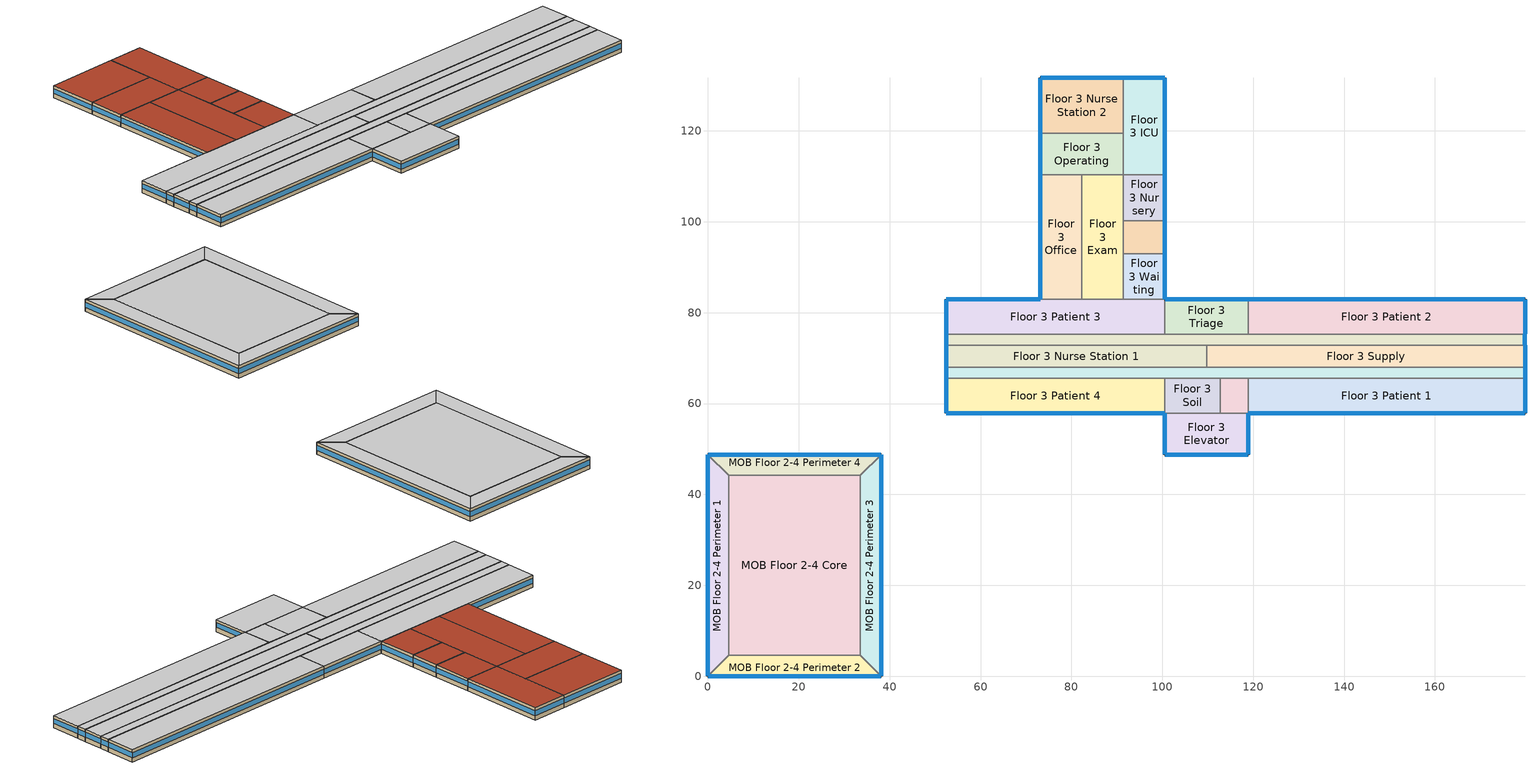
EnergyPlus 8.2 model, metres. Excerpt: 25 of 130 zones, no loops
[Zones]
Floor 3 Clean
 floor adiabatic (INT-FLOOR-TOPSIDE): 118.87,65.53 118.87,57.91 112.78,57.91 112.78,65.53 z6.1
 wall adiabatic (Standard_Int-Wall): 118.87,57.91 118.87,65.53 112.78,65.53 112.78,57.91 118.87,57.91 z6.1:9.14
 ceiling adiabatic (INT-FLOOR-UNDERSIDE): 112.78,65.53 112.78,57.91 118.87,57.91 118.87,65.53 z9.14
Floor 3 Elevator
 floor adiabatic (INT-FLOOR-TOPSIDE): 118.87,57.91 118.87,48.77 100.58,48.77 100.58,57.91 z6.1
 wall outside (Steel-Framed_R-13 + R-3.8 ci_Ext-wall): 100.58,57.91 100.58,48.77 118.87,48.77 118.87,57.91 z6.1:9.14
 wall adiabatic (Standard_Int-Wall): 118.87,57.91 100.58,57.91 z6.1:9.14
 window (std_window_UValue_3.237_SHGC_0.39_VT_0.495_east): 118.87,48.82 118.87,57.86 z7.2:8.43
 window (std_window_UValue_3.237_SHGC_0.39_VT_0.495): 100.63,48.77 118.82,48.77 z7.2:8.42
 window (std_window_UValue_3.237_SHGC_0.39_VT_0.495_west): 100.58,57.86 100.58,48.82 z7.2:8.43
 ceiling adiabatic (INT-FLOOR-UNDERSIDE): 100.58,57.91 100.58,48.77 118.87,48.77 118.87,57.91 z9.14
Floor 3 Exam
 floor adiabatic (INT-FLOOR-TOPSIDE): 91.44,110.34 91.44,82.91 82.3,82.91 82.3,110.34 z6.1
 wall adiabatic (Standard_Int-Wall): 82.3,82.91 91.44,82.91 91.44,110.34 82.3,110.34 82.3,82.91 z6.1:9.14
 roof outside (IEAD_R-15 ci_Roof): 82.3,110.34 82.3,82.91 91.44,82.91 91.44,110.34 z9.14
Floor 3 ICU
 floor adiabatic (INT-FLOOR-TOPSIDE): 100.58,131.67 100.58,110.34 91.44,110.34 91.44,131.67 z6.1
 wall outside (Steel-Framed_R-13 + R-3.8 ci_Ext-wall): 100.58,110.34 100.58,131.67 91.44,131.67 z6.1:9.14
 wall adiabatic (Standard_Int-Wall): 91.44,131.67 91.44,110.34 100.58,110.34 z6.1:9.14
 window (std_window_UValue_3.237_SHGC_0.49_VT_0.622): 100.53,131.67 91.49,131.67 z7.2:8.43
 window (std_window_UValue_3.237_SHGC_0.39_VT_0.495_east): 100.58,110.39 100.58,131.62 z7.2:8.42
 roof outside (IEAD_R-15 ci_Roof): 91.44,131.67 91.44,110.34 100.58,110.34 100.58,131.67 z9.14
Floor 3 Nurse Station 1
 floor adiabatic (INT-FLOOR-TOPSIDE): 109.73,72.85 109.73,67.97 52.43,67.97 52.43,72.85 z6.1
 wall outside (Steel-Framed_R-13 + R-3.8 ci_Ext-wall): 52.43,72.85 52.43,67.97 z6.1:9.14
 wall adiabatic (Standard_Int-Wall): 52.43,67.97 109.73,67.97 109.73,72.85 52.43,72.85 z6.1:9.14
 window (std_window_UValue_3.237_SHGC_0.39_VT_0.495_west): 52.43,72.8 52.43,68.02 z7.2:8.44
 ceiling adiabatic (INT-FLOOR-UNDERSIDE): 52.43,72.85 52.43,67.97 109.73,67.97 109.73,72.85 z9.14
Floor 3 Nurse Station 2
 floor adiabatic (INT-FLOOR-TOPSIDE): 91.44,131.67 91.44,119.48 73.15,119.48 73.15,131.67 z6.1
 wall outside (Steel-Framed_R-13 + R-3.8 ci_Ext-wall): 91.44,131.67 73.15,131.67 73.15,119.48 z6.1:9.14
 wall adiabatic (Standard_Int-Wall): 73.15,119.48 91.44,119.48 91.44,131.67 z6.1:9.14
 window (std_window_UValue_3.237_SHGC_0.39_VT_0.495_west): 73.15,131.62 73.15,119.53 z7.2:8.43
 window (std_window_UValue_3.237_SHGC_0.49_VT_0.622): 91.39,131.67 73.2,131.67 z7.2:8.42
 roof outside (IEAD_R-15 ci_Roof): 73.15,131.67 73.15,119.48 91.44,119.48 91.44,131.67 z9.14
Floor 3 Nursery
 floor adiabatic (INT-FLOOR-TOPSIDE): 100.58,110.34 100.58,100.28 91.44,100.28 91.44,110.34 z6.1
 wall outside (Steel-Framed_R-13 + R-3.8 ci_Ext-wall): 100.58,100.28 100.58,110.34 z6.1:9.14
 wall adiabatic (Standard_Int-Wall): 100.58,110.34 91.44,110.34 91.44,100.28 100.58,100.28 z6.1:9.14
 window (std_window_UValue_3.237_SHGC_0.39_VT_0.495_east): 100.58,100.33 100.58,110.29 z7.2:8.43
 roof outside (IEAD_R-15 ci_Roof): 91.44,110.34 91.44,100.28 100.58,100.28 100.58,110.34 z9.14
Floor 3 Office
 floor adiabatic (INT-FLOOR-TOPSIDE): 82.3,110.34 82.3,82.91 73.15,82.91 73.15,110.34 z6.1
 wall outside (Steel-Framed_R-13 + R-3.8 ci_Ext-wall): 73.15,110.34 73.15,82.91 z6.1:9.14
 wall adiabatic (Standard_Int-Wall): 73.15,82.91 82.3,82.91 82.3,110.34 73.15,110.34 z6.1:9.14
 window (std_window_UValue_3.237_SHGC_0.39_VT_0.495_west): 73.15,110.29 73.15,82.96 z7.2:8.42
 roof outside (IEAD_R-15 ci_Roof): 73.15,110.34 73.15,82.91 82.3,82.91 82.3,110.34 z9.14
Floor 3 Operating
 floor adiabatic (INT-FLOOR-TOPSIDE): 91.44,119.48 91.44,110.34 73.15,110.34 73.15,119.48 z6.1
 wall outside (Steel-Framed_R-13 + R-3.8 ci_Ext-wall): 73.15,119.48 73.15,110.34 z6.1:9.14
 wall adiabatic (Standard_Int-Wall): 73.15,110.34 91.44,110.34 91.44,119.48 73.15,119.48 z6.1:9.14
 window (std_window_UValue_3.237_SHGC_0.39_VT_0.495_west): 73.15,119.43 73.15,110.39 z7.2:8.43
 roof outside (IEAD_R-15 ci_Roof): 73.15,119.48 73.15,110.34 91.44,110.34 91.44,119.48 z9.14
Floor 3 Patient 1
 floor adiabatic (INT-FLOOR-TOPSIDE): 179.83,65.53 179.83,57.91 118.87,57.91 118.87,65.53 z6.1
 wall outside (Steel-Framed_R-13 + R-3.8 ci_Ext-wall): 118.87,57.91 179.83,57.91 179.83,65.53 z6.1:9.14
 wall adiabatic (Standard_Int-Wall): 179.83,65.53 118.87,65.53 118.87,57.91 z6.1:9.14
 window (std_window_UValue_3.237_SHGC_0.39_VT_0.495): 118.92,57.91 179.78,57.91 z7.2:8.42
 window (std_window_UValue_3.237_SHGC_0.39_VT_0.495_east): 179.83,57.96 179.83,65.48 z7.2:8.43
 ceiling adiabatic (INT-FLOOR-UNDERSIDE): 118.87,65.53 118.87,57.91 179.83,57.91 179.83,65.53 z9.14
Floor 3 Patient 2
 floor adiabatic (INT-FLOOR-TOPSIDE): 179.83,82.91 179.83,75.29 118.87,75.29 118.87,82.91 z6.1
 wall outside (Steel-Framed_R-13 + R-3.8 ci_Ext-wall): 179.83,75.29 179.83,82.91 118.87,82.91 z6.1:9.14
 wall adiabatic (Standard_Int-Wall): 118.87,82.91 118.87,75.29 179.83,75.29 z6.1:9.14
 window (std_window_UValue_3.237_SHGC_0.49_VT_0.622): 179.78,82.91 118.92,82.91 z7.2:8.42
 window (std_window_UValue_3.237_SHGC_0.39_VT_0.495_east): 179.83,75.34 179.83,82.86 z7.2:8.43
 ceiling adiabatic (INT-FLOOR-UNDERSIDE): 118.87,82.91 118.87,75.29 179.83,75.29 179.83,82.91 z9.14
Floor 3 Patient 3
 floor adiabatic (INT-FLOOR-TOPSIDE): 100.58,82.91 100.58,75.29 52.43,75.29 52.43,82.91 z6.1
 wall outside (Steel-Framed_R-13 + R-3.8 ci_Ext-wall): 73.15,82.91 52.43,82.91 52.43,75.29 z6.1:9.14
 wall adiabatic (Standard_Int-Wall): 52.43,75.29 100.58,75.29 100.58,82.91 73.15,82.91 z6.1:9.14
 window (std_window_UValue_3.237_SHGC_0.39_VT_0.495_west): 52.43,82.86 52.43,75.34 z7.2:8.43
 window (std_window_UValue_3.237_SHGC_0.49_VT_0.622): 73.1,82.91 52.48,82.91 z7.2:8.42
 ceiling adiabatic (INT-FLOOR-UNDERSIDE): 52.43,82.91 52.43,75.29 100.58,75.29 100.58,82.91 z9.14
Floor 3 Patient 4
 floor adiabatic (INT-FLOOR-TOPSIDE): 100.58,65.53 100.58,57.91 52.43,57.91 52.43,65.53 z6.1
 wall outside (Steel-Framed_R-13 + R-3.8 ci_Ext-wall): 52.43,65.53 52.43,57.91 100.58,57.91 z6.1:9.14
 wall adiabatic (Standard_Int-Wall): 100.58,57.91 100.58,65.53 52.43,65.53 z6.1:9.14
 window (std_window_UValue_3.237_SHGC_0.39_VT_0.495_west): 52.43,65.48 52.43,57.96 z7.2:8.43
 window (std_window_UValue_3.237_SHGC_0.39_VT_0.495): 52.48,57.91 100.53,57.91 z7.2:8.42
 ceiling adiabatic (INT-FLOOR-UNDERSIDE): 52.43,65.53 52.43,57.91 100.58,57.91 100.58,65.53 z9.14
Floor 3 Patient Corridor 1
 floor adiabatic (INT-FLOOR-TOPSIDE): 179.83,67.97 179.83,65.53 52.43,65.53 52.43,67.97 z6.1
 wall outside (Steel-Framed_R-13 + R-3.8 ci_Ext-wall): 52.43,67.97 52.43,65.53 / 179.83,65.53 179.83,67.97 z6.1:9.14
 wall adiabatic (Standard_Int-Wall): 52.43,65.53 179.83,65.53 / 179.83,67.97 52.43,67.97 z6.1:9.14
 window (std_window_UValue_3.237_SHGC_0.39_VT_0.495_west): 52.43,67.92 52.43,65.58 z7.2:8.47
 window (std_window_UValue_3.237_SHGC_0.39_VT_0.495_east): 179.83,65.58 179.83,67.92 z7.2:8.47
 ceiling adiabatic (INT-FLOOR-UNDERSIDE): 52.43,67.97 52.43,65.53 179.83,65.53 179.83,67.97 z9.14
Floor 3 Patient Corridor 2
 floor adiabatic (INT-FLOOR-TOPSIDE): 179.83,75.29 179.83,72.85 52.43,72.85 52.43,75.29 z6.1
 wall outside (Steel-Framed_R-13 + R-3.8 ci_Ext-wall): 179.83,72.85 179.83,75.29 / 52.43,75.29 52.43,72.85 z6.1:9.14
 wall adiabatic (Standard_Int-Wall): 52.43,72.85 179.83,72.85 / 179.83,75.29 52.43,75.29 z6.1:9.14
 window (std_window_UValue_3.237_SHGC_0.39_VT_0.495_east): 179.83,72.9 179.83,75.24 z7.2:8.47
 window (std_window_UValue_3.237_SHGC_0.39_VT_0.495_west): 52.43,75.24 52.43,72.9 z7.2:8.47
 ceiling adiabatic (INT-FLOOR-UNDERSIDE): 52.43,75.29 52.43,72.85 179.83,72.85 179.83,75.29 z9.14
Floor 3 Procedure
 floor adiabatic (INT-FLOOR-TOPSIDE): 100.58,100.28 100.58,92.96 91.44,92.96 91.44,100.28 z6.1
 wall outside (Steel-Framed_R-13 + R-3.8 ci_Ext-wall): 100.58,92.96 100.58,100.28 z6.1:9.14
 wall adiabatic (Standard_Int-Wall): 100.58,100.28 91.44,100.28 91.44,92.96 100.58,92.96 z6.1:9.14
 window (std_window_UValue_3.237_SHGC_0.39_VT_0.495_east): 100.58,93.01 100.58,100.23 z7.2:8.43
 roof outside (IEAD_R-15 ci_Roof): 91.44,100.28 91.44,92.96 100.58,92.96 100.58,100.28 z9.14
Floor 3 Soil
 floor adiabatic (INT-FLOOR-TOPSIDE): 112.78,65.53 112.78,57.91 100.58,57.91 100.58,65.53 z6.1
 wall adiabatic (Standard_Int-Wall): 112.78,57.91 112.78,65.53 100.58,65.53 100.58,57.91 112.78,57.91 z6.1:9.14
 ceiling adiabatic (INT-FLOOR-UNDERSIDE): 100.58,65.53 100.58,57.91 112.78,57.91 112.78,65.53 z9.14
Floor 3 Supply
 floor adiabatic (INT-FLOOR-TOPSIDE): 179.83,72.85 179.83,67.97 109.73,67.97 109.73,72.85 z6.1
 wall outside (Steel-Framed_R-13 + R-3.8 ci_Ext-wall): 179.83,67.97 179.83,72.85 z6.1:9.14
 wall adiabatic (Standard_Int-Wall): 179.83,72.85 109.73,72.85 109.73,67.97 179.83,67.97 z6.1:9.14
 window (std_window_UValue_3.237_SHGC_0.39_VT_0.495_east): 179.83,68.02 179.83,72.8 z7.2:8.44
 ceiling adiabatic (INT-FLOOR-UNDERSIDE): 109.73,72.85 109.73,67.97 179.83,67.97 179.83,72.85 z9.14
Floor 3 Triage
 floor adiabatic (INT-FLOOR-TOPSIDE): 118.87,82.91 118.87,75.29 100.58,75.29 100.58,82.91 z6.1
 wall outside (Steel-Framed_R-13 + R-3.8 ci_Ext-wall): 118.87,82.91 100.58,82.91 z6.1:9.14
 wall adiabatic (Standard_Int-Wall): 100.58,82.91 100.58,75.29 118.87,75.29 118.87,82.91 z6.1:9.14
 window (std_window_UValue_3.237_SHGC_0.49_VT_0.622): 118.82,82.91 100.63,82.91 z7.2:8.42
 ceiling adiabatic (INT-FLOOR-UNDERSIDE): 100.58,82.91 100.58,75.29 118.87,75.29 118.87,82.91 z9.14
Floor 3 Waiting
 floor adiabatic (INT-FLOOR-TOPSIDE): 100.58,92.96 100.58,82.91 91.44,82.91 91.44,92.96 z6.1
 wall outside (Steel-Framed_R-13 + R-3.8 ci_Ext-wall): 100.58,82.91 100.58,92.96 z6.1:9.14
 wall adiabatic (Standard_Int-Wall): 100.58,92.96 91.44,92.96 91.44,82.91 100.58,82.91 z6.1:9.14
 window (std_window_UValue_3.237_SHGC_0.39_VT_0.495_east): 100.58,82.96 100.58,92.91 z7.2:8.43
 roof outside (IEAD_R-15 ci_Roof): 91.44,92.96 91.44,82.91 100.58,82.91 100.58,92.96 z9.14
MOB Floor 2-4 Core
 floor adiabatic (INT-FLOOR-TOPSIDE): 33.53,44.2 33.53,4.57 4.57,4.57 4.57,44.2 z6.1
 wall adiabatic (Standard_Int-Wall): 33.53,44.2 4.57,44.2 4.57,4.57 33.53,4.57 33.53,44.2 z6.1:9.14
 ceiling adiabatic (INT-FLOOR-UNDERSIDE): 4.57,44.2 4.57,4.57 33.53,4.57 33.53,44.2 z9.14
MOB Floor 2-4 Perimeter 1
 floor adiabatic (INT-FLOOR-TOPSIDE): 0,48.77 4.57,44.2 4.57,4.57 0,0 z6.1
 wall outside (Steel-Framed_R-13 + R-3.8 ci_Ext-wall): 0,48.77 0,0 z6.1:9.14
 wall adiabatic (Standard_Int-Wall): 0,0 4.57,4.57 4.57,44.2 0,48.77 z6.1:9.14
 window (std_window_UValue_3.237_SHGC_0.39_VT_0.495_west): 0,48.72 0,0.05 z7.2:8.42
 ceiling adiabatic (INT-FLOOR-UNDERSIDE): 0,48.77 0,0 4.57,4.57 4.57,44.2 z9.14
MOB Floor 2-4 Perimeter 2
 floor adiabatic (INT-FLOOR-TOPSIDE): 38.1,0 0,0 4.57,4.57 33.53,4.57 z6.1
 wall outside (Steel-Framed_R-13 + R-3.8 ci_Ext-wall): 0,0 38.1,0 z6.1:9.14
 wall adiabatic (Standard_Int-Wall): 38.1,0 33.53,4.57 4.57,4.57 0,0 z6.1:9.14
 window (std_window_UValue_3.237_SHGC_0.39_VT_0.495): 0.05,0 38.05,0 z7.2:8.42
 ceiling adiabatic (INT-FLOOR-UNDERSIDE): 4.57,4.57 0,0 38.1,0 33.53,4.57 z9.14
MOB Floor 2-4 Perimeter 3
 floor adiabatic (INT-FLOOR-TOPSIDE): 38.1,48.77 38.1,0 33.53,4.57 33.53,44.2 z6.1
 wall outside (Steel-Framed_R-13 + R-3.8 ci_Ext-wall): 38.1,0 38.1,48.77 z6.1:9.14
 wall adiabatic (Standard_Int-Wall): 38.1,48.77 33.53,44.2 33.53,4.57 38.1,0 z6.1:9.14
 window (std_window_UValue_3.237_SHGC_0.39_VT_0.495_east): 38.1,0.05 38.1,48.72 z7.2:8.42
 ceiling adiabatic (INT-FLOOR-UNDERSIDE): 33.53,44.2 33.53,4.57 38.1,0 38.1,48.77 z9.14
MOB Floor 2-4 Perimeter 4
 floor adiabatic (INT-FLOOR-TOPSIDE): 38.1,48.77 33.53,44.2 4.57,44.2 0,48.77 z6.1
 wall outside (Steel-Framed_R-13 + R-3.8 ci_Ext-wall): 38.1,48.77 0,48.77 z6.1:9.14
 wall adiabatic (Standard_Int-Wall): 0,48.77 4.57,44.2 33.53,44.2 38.1,48.77 z6.1:9.14
 window (std_window_UValue_3.237_SHGC_0.49_VT_0.622): 38.05,48.77 0.05,48.77 z7.2:8.42
 ceiling adiabatic (INT-FLOOR-UNDERSIDE): 0,48.77 4.57,44.2 33.53,44.2 38.1,48.77 z9.14
[Building]
Large Hospital TSD Baseline Model: North Axis {deg}=0; Terrain=City; Loads Convergence Tolerance Value=0.04; Temperature Convergence Tolerance Value {deltaC}=0.2; Solar Distribution=FullInteriorAndExterior; Maximum Number of Warmup Days=25; Minimum Number of Warmup Days=6
[Site:Location]
USA IL-CHICAGO-OHARE: Latitude {deg}=41.77; Longitude {deg}=-87.75; Time Zone {hr}=-6; Elevation {m}=190
[Site:GroundTemperature:BuildingSurface]
19.527, 19.502, 19.536, 19.598, 20.002, 21.64, 22.225, 22.375, 21.449, 20.121, 19.802, 19.633
[Site:WaterMainsTemperature]
Calculation Method=CORRELATION; Annual Average Outdoor Air Temperature {C}=9.69; Maximum Difference In Monthly Average Outdoor Air Temperatures {deltaC}=28.1
[SizingPeriod:DesignDay] Day of Month=21; Humidity Condition Type=Wetbulb; Barometric Pressure {Pa}=99063; Rain Indicator=No; Snow Indicator=No; Daylight Saving Time Indicator=No; Solar Model Indicator=ASHRAEClearSky
Name | Month | Day Type | Maximum Dry-Bulb Temperature {C} | Daily Dry-Bulb Temperature Range {deltaC} | Wetbulb or DewPoint at Maximum Dry-Bulb {C} | Wind Speed {m/s} | Wind Direction {deg} | Sky Clearness
CHICAGO Ann Htg 99.6% Condns DB | 1 | WinterDesignDay | -20.6 | 0 | -20.6 | 4.9 | 270 | 0
CHICAGO Ann Clg .4% Condns DB=>MWB | 7 | SummerDesignDay | 33.2 | 10.7 | 23.8 | 5.3 | 230 | 1
CHICAGO Ann Clg .4% Condns WB=>MDB | 7 | SummerDesignDay | 31.2 | 10.7 | 25.5 | 5.3 | 230 | 1
[WindowMaterial:Glazing] Optical Data Type=SpectralAverage; Thickness {m}=0.003; Infrared Transmittance at Normal Incidence=0; Front Side Infrared Hemispherical Emissivity=0.9; Back Side Infrared Hemispherical Emissivity=0.9; Conductivity {W/m-K}=0.0199; Dirt Correction Factor for Solar and Visible Transmittance=1; Solar Diffusing=No
Name | Solar Transmittance at Normal Incidence | Front Side Solar Reflectance at Normal Incidence | Back Side Solar Reflectance at Normal Incidence | Visible Transmittance at Normal Incidence | Front Side Visible Reflectance at Normal Incidence | Back Side Visible Reflectance at Normal Incidence
Theoretical Glass [131] | 0.3832 | 0.5668 | 0.5668 | 0.495 | 0.455 | 0.455
Theoretical Glass [132] | 0.4826 | 0.4674 | 0.4674 | 0.6216 | 0.3284 | 0.3284
[Material] Thermal Absorptance=0.9
Name | Roughness | Thickness {m} | Conductivity {W/m-K} | Density {kg/m3} | Specific Heat {J/kg-K} | Solar Absorptance | Visible Absorptance
Roof Membrane | VeryRough | 0.0095 | 0.16 | 1121.29 | 1460 | 0.7 | 0.7
Roof Insulation | MediumRough | 0.125 | 0.049 | 265 | 836.8 | 0.7 | 0.7
Metal Decking | MediumSmooth | 0.0015 | 45.006 | 7680 | 418.4 | 0.7 | 0.3
GP01 1/2 GYPSUM | Smooth | 0.0127 | 0.16 | 800 | 1090 | 0.7 | 0.5
Wall Insulation [6] | MediumRough | 0.0678 | 0.045 | 265 | 836.8 | 0.7 | 0.7
1/2IN Gypsum | Smooth | 0.0127 | 0.16 | 784.9 | 830 | 0.92 | 0.92
Std Wood 6inch | MediumSmooth | 0.15 | 0.12 | 540 | 1210 | 0.7 | 0.7
Std MAT-CC05 4  MW CONCRETE | Rough | 0.1 | 0.858 | 1968 | 836.8 | 0.7 | 0.2
[Material:NoMass] Thermal Absorptance=0.9; Solar Absorptance=0.7
Name | Roughness | Thermal Resistance {m2-K/W} | Visible Absorptance
MAT-SHEATH | Rough | 0.3626 | 0.7
Std CP02 CARPET PAD | VeryRough | 0.21648 | 0.8
[Construction]
InteriorFurnishings: Std Wood 6inch
INT-FLOOR-TOPSIDE: Std MAT-CC05 4  MW CONCRETE, Std CP02 CARPET PAD
INT-FLOOR-UNDERSIDE: Std CP02 CARPET PAD, Std MAT-CC05 4  MW CONCRETE
std_window_UValue_3.237_SHGC_0.39_VT_0.495; std_window_UValue_3.237_SHGC_0.39_VT_0.495_east; std_window_UValue_3.237_SHGC_0.39_VT_0.495_west: Theoretical Glass [131]
std_window_UValue_3.237_SHGC_0.49_VT_0.622: Theoretical Glass [132]
IEAD_R-15 ci_Roof: Roof Membrane, Roof Insulation, Metal Decking
Standard_Int-Wall: GP01 1/2 GYPSUM, GP01 1/2 GYPSUM
Steel-Framed_R-13 + R-3.8 ci_Ext-wall: MAT-SHEATH, Wall Insulation [6], 1/2IN Gypsum
[Zone] Type=1; Ceiling Height {m}=AutoCalculate; Floor Area {m2}=autocalculate; Part of Total Floor Area=Yes
Name | Multiplier | Volume {m3}
Floor 3 Clean | 1 | 141.5842
Floor 3 Elevator | 1 | 509.7032
Floor 3 Exam; Floor 3 Office | 1 | 764.5549
Floor 3 ICU | 1 | 594.6538
Floor 3 Nurse Station 1 | 1 | 851.7707
Floor 3 Nurse Station 2 | 1 | 679.6043
Floor 3 Nursery; Floor 3 Waiting | 1 | 280.3368
Floor 3 Operating | 1 | 509.7255
Floor 3 Patient 1; Floor 3 Patient 2 | 1 | 1415.84
Floor 3 Patient 3; Floor 3 Patient 4 | 1 | 1118.52
Floor 3 Patient Corridor 1; Floor 3 Patient Corridor 2 | 1 | 946.9124
Floor 3 Procedure | 1 | 203.8813
Floor 3 Soil | 1 | 283.1685
Floor 3 Supply | 1 | 1042.06
Floor 3 Triage | 1 | 424.7527
MOB Floor 2-4 Core | 3 | 3497.13
MOB Floor 2-4 Perimeter 1; MOB Floor 2-4 Perimeter 3 | 3 | 615.8914
MOB Floor 2-4 Perimeter 2; MOB Floor 2-4 Perimeter 4 | 3 | 467.228
[InternalMass] Construction=InteriorFurnishings
Name | Zone | Surface Area {m2}
Floor 3 Clean Internal Mass | Floor 3 Clean | 92.903
Floor 3 Elevator Internal Mass | Floor 3 Elevator | 334.4509
Floor 3 Exam Internal Mass | Floor 3 Exam | 501.6764
Floor 3 ICU Internal Mass | Floor 3 ICU | 390.1928
Floor 3 Nurse Station 1 Internal Mass | Floor 3 Nurse Station 1 | 558.9047
Floor 3 Nurse Station 2 Internal Mass | Floor 3 Nurse Station 2 | 445.9346
Floor 3 Nursery Internal Mass | Floor 3 Nursery | 183.948
Floor 3 Office Internal Mass | Floor 3 Office | 501.6764
Floor 3 Operating Internal Mass | Floor 3 Operating | 334.4656
Floor 3 Patient 1 Internal Mass | Floor 3 Patient 1 | 929.0304
Floor 3 Patient 2 Internal Mass | Floor 3 Patient 2 | 929.0304
Floor 3 Patient 3 Internal Mass | Floor 3 Patient 3 | 733.934
Floor 3 Patient 4 Internal Mass | Floor 3 Patient 4 | 733.934
Floor 3 Patient Corridor 1 Internal Mass | Floor 3 Patient Corridor 1 | 621.3336
Floor 3 Patient Corridor 2 Internal Mass | Floor 3 Patient Corridor 2 | 621.3336
Floor 3 Procedure Internal Mass | Floor 3 Procedure | 133.7804
Floor 3 Soil Internal Mass | Floor 3 Soil | 185.8061
Floor 3 Supply Internal Mass | Floor 3 Supply | 683.7664
Floor 3 Triage Internal Mass | Floor 3 Triage | 278.7091
Floor 3 Waiting Internal Mass | Floor 3 Waiting | 183.948
MOB Floor 2-4 Core Internal Mass | MOB Floor 2-4 Core | 2294.71
MOB Floor 2-4 Perimeter 1 Internal Mass | MOB Floor 2-4 Perimeter 1 | 404.1282
MOB Floor 2-4 Perimeter 2 Internal Mass | MOB Floor 2-4 Perimeter 2 | 306.58
MOB Floor 2-4 Perimeter 3 Internal Mass | MOB Floor 2-4 Perimeter 3 | 404.1282
MOB Floor 2-4 Perimeter 4 Internal Mass | MOB Floor 2-4 Perimeter 4 | 306.58
[People] Number of People Calculation Method=People; Fraction Radiant=0.3; Sensible Heat Fraction=AUTOCALCULATE; Activity Level Schedule=ACTIVITY_SCH; Enable ASHRAE 55 Comfort Warnings=No; Mean Radiant Temperature Calculation Type=ZoneAveraged; Work Efficiency Schedule=WORK_EFF_SCH; Clothing Insulation Calculation Method=ClothingInsulationSchedule; Clothing Insulation Schedule=CLOTHING_SCH; Air Velocity Schedule=AIR_VELO_SCH; Thermal Comfort Model 1 Type=FANGER
Name | Zone or ZoneList | Number of People Schedule | Number of People
Floor 3 Clean People | Floor 3 Clean | BLDG_OCC_SCH_24_7 | 2.4991
Floor 3 Elevator People | Floor 3 Elevator | BLDG_OCC_SCH_24_7 | 53.9971
Floor 3 Exam People | Floor 3 Exam | BLDG_OCC_SCH_OFFICE | 13.4951
Floor 3 ICU People | Floor 3 ICU | BLDG_OCC_SCH_24_7 | 10.4962
Floor 3 Nurse Station 1 People | Floor 3 Nurse Station 1 | BLDG_OCC_SCH_24_7 | 15.0345
Floor 3 Nurse Station 2 People | Floor 3 Nurse Station 2 | BLDG_OCC_SCH_24_7 | 11.9956
Floor 3 Nursery People | Floor 3 Nursery | BLDG_OCC_SCH_24_7 | 4.9482
Floor 3 Office People | Floor 3 Office | BLDG_OCC_SCH_OFFICE | 13.4951
Floor 3 Operating People | Floor 3 Operating | BLDG_OCC_SCH_24_7 | 8.9971
Floor 3 Patient 1 People | Floor 3 Patient 1 | BLDG_OCC_SCH_PATIENT | 24.9909
Floor 3 Patient 2 People | Floor 3 Patient 2 | BLDG_OCC_SCH_PATIENT | 24.9909
Floor 3 Patient 3 People | Floor 3 Patient 3 | BLDG_OCC_SCH_PATIENT | 19.7428
Floor 3 Patient 4 People | Floor 3 Patient 4 | BLDG_OCC_SCH_PATIENT | 19.7428
Floor 3 Procedure People | Floor 3 Procedure | BLDG_OCC_SCH_OFFICE | 3.5987
Floor 3 Soil People | Floor 3 Soil | BLDG_OCC_SCH_24_7 | 4.9982
Floor 3 Triage People | Floor 3 Triage | BLDG_OCC_SCH_24_7 | 7.4973
Floor 3 Waiting People | Floor 3 Waiting | BLDG_OCC_SCH_24_7 | 29.6984
MOB Floor 2-4 Core People | MOB Floor 2-4 Core | BLDG_OCC_SCH_OFFICE | 61.7276
MOB Floor 2-4 Perimeter 1 People | MOB Floor 2-4 Perimeter 1 | BLDG_OCC_SCH_OFFICE | 10.871
MOB Floor 2-4 Perimeter 2 People | MOB Floor 2-4 Perimeter 2 | BLDG_OCC_SCH_OFFICE | 8.247
MOB Floor 2-4 Perimeter 3 People | MOB Floor 2-4 Perimeter 3 | BLDG_OCC_SCH_OFFICE | 10.871
MOB Floor 2-4 Perimeter 4 People | MOB Floor 2-4 Perimeter 4 | BLDG_OCC_SCH_OFFICE | 8.247
[Lights] Design Level Calculation Method=LightingLevel; Return Air Fraction=0; Fraction Radiant=0.7; Fraction Visible=0.2; Fraction Replaceable=1; Return Air Fraction Calculated from Plenum Temperature=No
Name | Zone or ZoneList | Schedule | Lighting Level {W}
Floor 3 Clean_Lights | Floor 3 Clean | BLDG_LIGHT_SCH_24_7 | 549.986
Floor 3 Elevator_Lights | Floor 3 Elevator | BLDG_LIGHT_SCH_24_7 | 2339.48
Floor 3 Exam_Lights | Floor 3 Exam | BLDG_LIGHT_SCH_OFFICE | 4051.04
Floor 3 ICU_Lights | Floor 3 ICU | BLDG_LIGHT_SCH_24_7 | 1679.78
Floor 3 Nurse Station 1_Lights | Floor 3 Nurse Station 1 | BLDG_LIGHT_SCH_24_7 | 3006.91
Floor 3 Nurse Station 2_Lights | Floor 3 Nurse Station 2 | BLDG_LIGHT_SCH_24_7 | 2399.13
Floor 3 Nursery_Lights | Floor 3 Nursery | BLDG_LIGHT_SCH_24_7 | 594.1521
Floor 3 Office_Lights | Floor 3 Office | BLDG_LIGHT_SCH_OFFICE | 2969.92
Floor 3 Operating_Lights | Floor 3 Operating | BLDG_LIGHT_SCH_24_7 | 3960.07
Floor 3 Patient 1_Lights | Floor 3 Patient 1 | BLDG_LIGHT_SCH_PATIENT | 3497.8
Floor 3 Patient 2_Lights | Floor 3 Patient 2 | BLDG_LIGHT_SCH_PATIENT | 3497.8
Floor 3 Patient 3_Lights | Floor 3 Patient 3 | BLDG_LIGHT_SCH_PATIENT | 2763.26
Floor 3 Patient 4_Lights | Floor 3 Patient 4 | BLDG_LIGHT_SCH_PATIENT | 2763.26
Floor 3 Patient Corridor 1_Lights | Floor 3 Patient Corridor 1 | BLDG_LIGHT_SCH_24_7 | 3342.77
Floor 3 Patient Corridor 2_Lights | Floor 3 Patient Corridor 2 | BLDG_LIGHT_SCH_24_7 | 3342.77
Floor 3 Procedure_Lights | Floor 3 Procedure | BLDG_LIGHT_SCH_OFFICE | 1943.83
Floor 3 Soil_Lights | Floor 3 Soil | BLDG_LIGHT_SCH_24_7 | 1099.97
Floor 3 Supply_Lights | Floor 3 Supply | BLDG_LIGHT_SCH_24_7 | 5152.18
Floor 3 Triage_Lights | Floor 3 Triage | BLDG_LIGHT_SCH_24_7 | 4049.64
Floor 3 Waiting_Lights | Floor 3 Waiting | BLDG_LIGHT_SCH_24_7 | 1286.72
MOB Floor 2-4 Core_Lights | MOB Floor 2-4 Core | BLDG_LIGHT_SCH_OFFICE | 13584.7
MOB Floor 2-4 Perimeter 1_Lights | MOB Floor 2-4 Perimeter 1 | BLDG_LIGHT_SCH_OFFICE | 2392.44
MOB Floor 2-4 Perimeter 2_Lights | MOB Floor 2-4 Perimeter 2 | BLDG_LIGHT_SCH_OFFICE | 1814.95
MOB Floor 2-4 Perimeter 3_Lights | MOB Floor 2-4 Perimeter 3 | BLDG_LIGHT_SCH_OFFICE | 2392.44
MOB Floor 2-4 Perimeter 4_Lights | MOB Floor 2-4 Perimeter 4 | BLDG_LIGHT_SCH_OFFICE | 1814.95
[ElectricEquipment] Design Level Calculation Method=EquipmentLevel; Fraction Latent=0; Fraction Radiant=0.5; Fraction Lost=0
Name | Zone or ZoneList | Schedule | Design Level {W}
Floor 3 Clean_ElecPlug_Equip | Floor 3 Clean | BLDG_EQUIP_SCH_24_7 | 1000.1
Floor 3 Elevator_ElecPlug_Equip | Floor 3 Elevator | BLDG_EQUIP_SCH_24_7 | 180.6035
Floor 3 Exam_ElecPlug_Equip | Floor 3 Exam | BLDG_EQUIP_SCH_OFFICE | 2699.02
Floor 3 ICU_ElecPlug_Equip; Floor 3 ICU_ElecProcess_Equip | Floor 3 ICU | BLDG_EQUIP_SCH_24_7 | 2099.24
Floor 3 Nurse Station 1_ElecPlug_Equip | Floor 3 Nurse Station 1 | BLDG_EQUIP_SCH_24_7 | 751.7268
Floor 3 Nurse Station 1_ElecProcess_Equip | Floor 3 Nurse Station 1 | BLDG_EQUIP_SCH_24_7 | 1503.45
Floor 3 Nurse Station 2_ElecPlug_Equip | Floor 3 Nurse Station 2 | BLDG_EQUIP_SCH_24_7 | 599.782
Floor 3 Nurse Station 2_ElecProcess_Equip | Floor 3 Nurse Station 2 | BLDG_EQUIP_SCH_24_7 | 1199.56
Floor 3 Nursery_ElecPlug_Equip | Floor 3 Nursery | BLDG_EQUIP_SCH_24_7 | 989.6403
Floor 3 Office_ElecPlug_Equip | Floor 3 Office | BLDG_EQUIP_SCH_OFFICE | 1349.51
Floor 3 Operating_ElecPlug_Equip | Floor 3 Operating | BLDG_EQUIP_SCH_24_7 | 1799.42
Floor 3 Operating_ElecProcess_Equip | Floor 3 Operating | BLDG_EQUIP_SCH_24_7 | 5399.95
Floor 3 Patient 1_ElecPlug_Equip | Floor 3 Patient 1 | BLDG_EQUIP_SCH_24_7 | 4998.18
Floor 3 Patient 2_ElecPlug_Equip | Floor 3 Patient 2 | BLDG_EQUIP_SCH_24_7 | 4998.18
Floor 3 Patient 3_ElecPlug_Equip | Floor 3 Patient 3 | BLDG_EQUIP_SCH_24_7 | 3948.57
Floor 3 Patient 4_ElecPlug_Equip | Floor 3 Patient 4 | BLDG_EQUIP_SCH_24_7 | 3948.57
Floor 3 Patient Corridor 1_ElecPlug_Equip | Floor 3 Patient Corridor 1 | BLDG_EQUIP_SCH_24_7 | 335.5201
Floor 3 Patient Corridor 2_ElecPlug_Equip | Floor 3 Patient Corridor 2 | BLDG_EQUIP_SCH_24_7 | 335.5201
Floor 3 Procedure_ElecPlug_Equip | Floor 3 Procedure | BLDG_EQUIP_SCH_OFFICE | 719.7384
Floor 3 Procedure_ElecProcess_Equip | Floor 3 Procedure | BLDG_EQUIP_SCH_OFFICE | 2159.88
Floor 3 Supply_ElecPlug_Equip | Floor 3 Supply | BLDG_EQUIP_SCH_24_7 | 3678.66
Floor 3 Triage_ElecPlug_Equip | Floor 3 Triage | BLDG_EQUIP_SCH_24_7 | 1499.46
Floor 3 Waiting_ElecPlug_Equip | Floor 3 Waiting | BLDG_EQUIP_SCH_24_7 | 99.3319
MOB Floor 2-4 Core_ElecPlug_Equip | MOB Floor 2-4 Core | BLDG_EQUIP_SCH_OFFICE | 6172.76
MOB Floor 2-4 Perimeter 1_ElecPlug_Equip | MOB Floor 2-4 Perimeter 1 | BLDG_EQUIP_SCH_OFFICE | 1087.1
MOB Floor 2-4 Perimeter 2_ElecPlug_Equip | MOB Floor 2-4 Perimeter 2 | BLDG_EQUIP_SCH_OFFICE | 824.7003
MOB Floor 2-4 Perimeter 3_ElecPlug_Equip | MOB Floor 2-4 Perimeter 3 | BLDG_EQUIP_SCH_OFFICE | 1087.1
MOB Floor 2-4 Perimeter 4_ElecPlug_Equip | MOB Floor 2-4 Perimeter 4 | BLDG_EQUIP_SCH_OFFICE | 824.7003
[ZoneInfiltration:DesignFlowRate] Schedule=INFIL_SCH; Design Flow Rate Calculation Method=Flow/ExteriorWallArea; Flow per Exterior Surface Area {m3/s-m2}=0.000302; Constant Term Coefficient=1; Temperature Term Coefficient=0; Velocity Term Coefficient=0; Velocity Squared Term Coefficient=0
Name | Zone or ZoneList
Floor 3 Elevator_Infiltration | Floor 3 Elevator
Floor 3 ICU_Infiltration | Floor 3 ICU
Floor 3 Nurse Station 1_Infiltration | Floor 3 Nurse Station 1
Floor 3 Nurse Station 2_Infiltration | Floor 3 Nurse Station 2
Floor 3 Nursery_Infiltration | Floor 3 Nursery
Floor 3 Office_Infiltration | Floor 3 Office
Floor 3 Operating_Infiltration | Floor 3 Operating
Floor 3 Patient 1_Infiltration | Floor 3 Patient 1
Floor 3 Patient 2_Infiltration | Floor 3 Patient 2
Floor 3 Patient 3_Infiltration | Floor 3 Patient 3
Floor 3 Patient 4_Infiltration | Floor 3 Patient 4
Floor 3 Patient Corridor 1_Infiltration | Floor 3 Patient Corridor 1
Floor 3 Patient Corridor 2_Infiltration | Floor 3 Patient Corridor 2
Floor 3 Procedure_Infiltration | Floor 3 Procedure
Floor 3 Supply_Infiltration | Floor 3 Supply
Floor 3 Triage_Infiltration | Floor 3 Triage
Floor 3 Waiting_Infiltration | Floor 3 Waiting
MOB Floor 2-4 Perimeter 1_Infiltration | MOB Floor 2-4 Perimeter 1
MOB Floor 2-4 Perimeter 2_Infiltration | MOB Floor 2-4 Perimeter 2
MOB Floor 2-4 Perimeter 3_Infiltration | MOB Floor 2-4 Perimeter 3
MOB Floor 2-4 Perimeter 4_Infiltration | MOB Floor 2-4 Perimeter 4
[Exterior:FuelEquipment]
MOB Floor 5 Perimeter 4_Building Elevators: Fuel Use Type=Electricity; Schedule=BLDG_ELEVATORS; Design Level {W}=203699
[Refrigeration:Compressor] Rated Return Gas Temperature {C}=20; Rated Subcooling {deltaC}=0
Name | Refrigeration Compressor Power Curve | Refrigeration Compressor Capacity Curve
RackB_RefrigerationCompressor:5 | RackB_RefrigerationCompressor:5_PowerCurve | RackB_RefrigerationCompressor:5_CapacityCurve
RackB_RefrigerationCompressor:6 | RackB_RefrigerationCompressor:6_PowerCurve | RackB_RefrigerationCompressor:6_CapacityCurve
RackB_RefrigerationCompressor:7 | RackB_RefrigerationCompressor:7_PowerCurve | RackB_RefrigerationCompressor:7_CapacityCurve
RackB_RefrigerationCompressor:8 | RackB_RefrigerationCompressor:8_PowerCurve | RackB_RefrigerationCompressor:8_CapacityCurve
[Refrigeration:Condenser:AirCooled] Rated Subcooling Temperature Difference {DeltaC}=0; Condenser Fan Speed Control Type=Fixed; Rated Fan Power {W}=12190
Name | Rated Effective Total Heat Rejection Rate Curve
RackA_RefrigCond | RackA_RefrigCond_HeatRejectionCurve
RackB_RefrigCond | RackB_RefrigCond_HeatRejectionCurve
[Exterior:Lights]
Exterior Facade Lighting: Schedule=ALWAYS_ON; Design Level {W}=11750; Control Option=AstronomicalClock
[UtilityCost:Tariff]
Name | Output Meter | Conversion Factor Choice | Demand Window Length | Monthly Charge or Variable | Group
PSI_LLF_LowLoadFactorService | ElectricityNet:Facility | kWh | HalfHour | 15 | Comm Elect
PSI_CS_CommercialElectricService | ElectricityNet:Facility | kWh |  | 9.4 | Comm Elect
IN_EIAMonthlyRateGas | Gas:Facility | MCF |  | 0 | Comm Gas
[UtilityCost:Charge:Block] Source Variable=totalEnergy; Season=Annual; Category Variable=EnergyCharges
Name | Tariff | Block Size 1 Value or Variable | Block 1 Cost per Unit Value or Variable | Block Size 2 Value or Variable | Block 2 Cost per Unit Value or Variable | Block Size 3 Value or Variable | Block 3 Cost per Unit Value or Variable | Block Size 4 Value or Variable | Block 4 Cost per Unit Value or Variable | Block Size Multiplier Value or Variable
AnnualEnergyCharge | PSI_LLF_LowLoadFactorService | 300 | 0.108222 | 700 | 0.087021 | 1500 | 0.07842 | remaining | 0.05832
AnnualDemandBaseCharge | PSI_LLF_LowLoadFactorService | 190 | 0 | 110 | 0.051773 | remaining | 0.046965 |  |  | TotalDemand
AnnualEnergyCharge | PSI_CS_CommercialElectricService | 300 | 0.082409 | 700 | 0.072873 | 1500 | 0.061696 | remaining | 0.041179
[UtilityCost:Charge:Simple] Season=Annual
Name | Tariff | Source Variable | Category Variable | Cost per Unit Value or Variable
FuelCostAdjustEnergyCharge | PSI_LLF_LowLoadFactorService | totalEnergy | EnergyCharges | 0.002028
QualPollutionControlAdjustEnergyCharge | PSI_LLF_LowLoadFactorService | totalEnergy | EnergyCharges | 0.000536
SoxNoxRiderAdjustEnergyCharge | PSI_LLF_LowLoadFactorService | totalEnergy | EnergyCharges | 0.001127
DSMRiderAdjustEnergyCharge | PSI_LLF_LowLoadFactorService | totalEnergy | EnergyCharges | -0.00037
PurchPowerTrackerAdjustEnergyCharge | PSI_LLF_LowLoadFactorService | totalEnergy | EnergyCharges | -3.1e-05
MidwestISOAdjustEnergyCharge | PSI_LLF_LowLoadFactorService | totalEnergy | EnergyCharges | -0.000216
CleanCoalRiderEnergyCharge | PSI_LLF_LowLoadFactorService | totalEnergy | EnergyCharges | 0.000833
TaxofeightPercent | PSI_LLF_LowLoadFactorService | SubTotal | Taxes | 0.08
FuelCostAdjustEnergyCharge | PSI_CS_CommercialElectricService | totalEnergy | EnergyCharges | 0.002028
QualPollutionControlAdjustEnergyCharge | PSI_CS_CommercialElectricService | totalEnergy | EnergyCharges | 0.000536
SoxNoxRiderAdjustEnergyCharge | PSI_CS_CommercialElectricService | totalEnergy | EnergyCharges | 0.001127
DSMRiderAdjustEnergyCharge | PSI_CS_CommercialElectricService | totalEnergy | EnergyCharges | 0.000021
PurchPowerTrackerAdjustEnergyCharge | PSI_CS_CommercialElectricService | totalEnergy | EnergyCharges | 0.000034
MidwestISOAdjustEnergyCharge | PSI_CS_CommercialElectricService | totalEnergy | EnergyCharges | -0.000203
CleanCoalRiderEnergyCharge | PSI_CS_CommercialElectricService | totalEnergy | EnergyCharges | 0.000807
TaxofeightPercent | PSI_CS_CommercialElectricService | SubTotal | Taxes | 0.08
MonthlyRateGasCharge | IN_EIAMonthlyRateGas | totalEnergy | EnergyCharges | IN_MonthlyGasRates
TaxofEightPercent | IN_EIAMonthlyRateGas | SubTotal | Taxes | 0.08
[UtilityCost:Qualify] Variable=TotalDemand; Threshold Value or Variable=75; Season=Annual; Threshold Test=Count
Name | Tariff | Qualify Type | Number of Months
MinDemand75kw | PSI_LLF_LowLoadFactorService | Minimum | 12
MaxDemand75kw | PSI_CS_CommercialElectricService | Maximum | 1
[UtilityCost:Variable]
IN_MonthlyGasRates: Tariff=IN_EIAMonthlyRateGas; Variable Type=8.22; January Value=7.51; February Value=8.97; March Value=9.01; April Value=9.16; May Value=10.44; June Value=10.32; July Value=10.13; August Value=9.2; September Value=8.18; October Value=7.83; November Value=7.63
[Schedule:Compact]
BLDG_LIGHT_SCH_OFFICE: Through: 12/31, For: Weekdays, Until: 05:00, 0.05, Until: 06:00, 0.1, Until: 07:00, 0.3, Until: 19:00, 0.9, Until: 20:00, 0.5, Until: 21:00, 0.3, Until: 22:00, 0.2, Until: 23:00, 0.1, Until: 24:00, 0.05, For: Saturday, Until: 06:00, 0.05, Until: 08:00, 0.1, Until: 12:00, 0.3, Until: 17:00, 0.15, Until: 24:00, 0.05, For: SummerDesignDay, Until: 24:00, 1, For: WinterDesignDay, Until: 24:00, 0, For: AllOtherDays, Until: 24:00, 0.05
BLDG_OCC_SCH_OFFICE: Through: 12/31, For: SummerDesignDay, Until: 06:00, 0, Until: 22:00, 1, Until: 24:00, 0.05, For: WinterDesignDay, Until: 24:00, 0, For: Weekdays, Until: 05:00, 0, Until: 06:00, 0.1, Until: 07:00, 0.2, Until: 12:00, 0.95, Until: 13:00, 0.5, Until: 17:00, 0.95, Until: 19:00, 0.3, Until: 20:00, 0.1, Until: 24:00, 0.05, For: Saturday, Until: 06:00, 0, Until: 08:00, 0.1, Until: 12:00, 0.3, Until: 17:00, 0.1, Until: 24:00, 0, For: AllOtherDays, Until: 24:00, 0
BLDG_EQUIP_SCH_OFFICE: Through: 12/31, For: Weekdays, Until: 07:00, 0.4, Until: 12:00, 0.9, Until: 13:00, 0.8, Until: 17:00, 0.9, Until: 18:00, 0.65, Until: 19:00, 0.5, Until: 24:00, 0.4, For: Saturday, Until: 06:00, 0.3, Until: 08:00, 0.4, Until: 12:00, 0.5, Until: 17:00, 0.35, Until: 24:00, 0.3, For: SummerDesignDay, Until: 24:00, 1, For: WinterDesignDay, Until: 24:00, 0, For: AllOtherDays, Until: 24:00, 0.3
BLDG_OCC_SCH_24_7: Through: 12/31, For: WinterDesignDay, Until: 24:00, 0, For: AllOtherDays, Until: 04:00, 0.4, Until: 06:00, 0.65, Until: 18:00, 0.9, Until: 22:00, 0.65, Until: 24:00, 0.4
BLDG_EQUIP_SCH_24_7: Through: 12/31, For: WinterDesignDay, Until: 24:00, 0, For: AllOtherDays, Until: 04:00, 0.5, Until: 06:00, 0.8, Until: 18:00, 1, Until: 20:00, 0.8, Until: 24:00, 0.5
BLDG_LIGHT_SCH_24_7: Through: 12/31, For: WinterDesignDay, Until: 24:00, 0, For: AllOtherDays, Until: 06:00, 0.8, Until: 22:00, 0.9, Until: 24:00, 0.8
BLDG_OCC_SCH_PATIENT: Through: 12/31, For: SummerDesignDay, Until: 24:00, 1, For: WinterDesignDay, Until: 24:00, 0, For: AllOtherDays, Until: 10:00, 0.7, Until: 18:00, 0.8, Until: 24:00, 0.7
BLDG_LIGHT_SCH_PATIENT: Through: 12/31, For: WinterDesignDay, Until: 24:00, 0, For: AllOtherDays, Until: 04:00, 0.5, Until: 06:00, 0.7, Until: 18:00, 0.9, Until: 22:00, 0.7, Until: 24:00, 0.5
BLDG_ELEVATORS: Through: 12/31, For: WinterDesignDay, Until: 24:00, 0, For: AllOtherDays, Until: 07:00, 0.2, Until: 08:00, 0.5, Until: 09:00, 0.75, Until: 12:00, 1, Until: 13:00, 0.75, Until: 18:00, 1, Until: 21:00, 0.52, Until: 22:00, 0.28, Until: 24:00, 0.2
INFIL_SCH: Through: 12/31, For: Weekdays, Until: 24:00, 0.5, For: Saturday, Until: 24:00, 0.5, For: SummerDesignDay WinterDesignDay, Until: 24:00, 0.5, For: Sunday Holidays AllOtherDays, Until: 24:00, 0.5
ALWAYS_ON: Through: 12/31, For: AllDays, Until: 24:00, 1
ACTIVITY_SCH: Through: 12/31, For: AllDays, Until: 24:00, 120
WORK_EFF_SCH: Through: 12/31, For: AllDays, Until: 24:00, 0
AIR_VELO_SCH: Through: 12/31, For: AllDays, Until: 24:00, 0.2
CLOTHING_SCH: Through: 04/30, For: AllDays, Until: 24:00, 1, Through: 09/30, For: AllDays, Until: 24:00, 0.5, Through: 12/31, For: AllDays, Until: 24:00, 1
[Curve:Bicubic] Minimum Value of x=-45; Maximum Value of x=12.5; Minimum Value of y=15; Maximum Value of y=60
Name | Coefficient1 Constant | Coefficient2 x | Coefficient3 x**2 | Coefficient4 y | Coefficient5 y**2 | Coefficient6 x*y | Coefficient7 x**3 | Coefficient8 y**3 | Coefficient9 x**2*y | Coefficient10 x*y**2
RackB_RefrigerationCompressor:5_PowerCurve; RackB_RefrigerationCompressor:6_PowerCurve | 2095.2 | -149.563 | -4.5309 | 278.5201 | -2.5286 | 7.2106 | -0.0331 | 0.0103 | 0.044 | -0.0208
RackB_RefrigerationCompressor:5_CapacityCurve; RackB_RefrigerationCompressor:6_CapacityCurve | 59036.7 | 2126.37 | 25.3058 | -494.947 | -4.6853 | -20.1289 | 0.0893 | 0.0442 | -0.2063 | -0.0117
RackB_RefrigerationCompressor:7_PowerCurve; RackB_RefrigerationCompressor:8_PowerCurve | 2090.38 | -211.447 | -5.7776 | 350.9617 | -2.9293 | 9.8556 | -0.0351 | 0.0093 | 0.0687 | -0.0329
RackB_RefrigerationCompressor:7_CapacityCurve; RackB_RefrigerationCompressor:8_CapacityCurve | 71643.5 | 2576.58 | 31.7798 | -696.944 | -1.7162 | -24.1652 | 0.1079 | 0.0103 | -0.2815 | -0.0304
[Curve:Linear] Coefficient1 Constant=0; Coefficient2 x=3150; Minimum Value of x=11; Maximum Value of x=22.2
RackA_RefrigCond_HeatRejectionCurve; RackB_RefrigCond_HeatRejectionCurve
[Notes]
HospitalBaseline.idf
Highlights: baseline hospital model from work on a Technical Support Document targeting an ASHRAE Advanced Energy Design Guide for large hospitals
see related files, HospitalBaselineReheatReportEMS.idf and HospitalLowEnergy.idf
Reference: Bonnema, E., D. Studer, A. Parker, S. Pless and P. Torcellini. 2010. Large Hospital 50% Energy Savings: Technical Support Document.
NREL/TP-550-47867, National Renewable Energy Laboratory.  available at http://www.nrel.gov/docs/fy10osti/47867.pdf
This example file was originally developed using Version 5.0.0.035 and was transitioned to Version 6.0 using the transition utility
Basic file description: 130 zones, 7 story hospital with central CAV system and a 5 story medical office with a central VAV system
Location: USA IL-CHICAGO-OHARE
Design Days CHICAGO Ann Htg 99.6% Condns DB, CHICAGO Ann Clg .4% Condns DB=>MWB, CHICAGO Ann Clg .4% Condns WB=>MDB
Run Period:Annual simulation using USA_IL_Chicago-OHare_TMY2.epw
Run Control: Annual simulation with autosizing
Floor area: 48,960 m2 (527,000 ft2)
Floor height: 3.048 m (10 ft), no plenum
Number of Stories: 7 with 5 story attached medical office building
Shell characteristics:
Roof const: insulation entirely above deck - roof membrane, insulation, metal decking
Roof insulation: 2.6 m2-K/W (14.8 ft2-hr-F/Btu)
Wall const: steel framed - sheathing, parallel steel studs and batt insulation, continuous insulation, gypsum board
Wall insulation: 1.9 m2-K/W (11.1 ft2-hr-F/Btu)
Window const: double-pane
Window U-value (north): 3.2 W/m2-K (0.57 Btu/hr-ft2-F)
Window SHGC (north): 0.5
Window U-value (non-north): 3.2 W/m2-K (0.57 Btu/hr-ft2-F)
Window SHGC (non-north): 0.4
Window-to-Wall Ratio (WWR): 0.40
The first two floors contain the dining facilities, laboratory spaces, mechanical rooms, and offices.
The second floor contains the emergency department and surgery suite.  The third floor contains the birthing center and
a smaller surgery suite along with the first floor of the patient tower. The fourth floor is modeled with a multiplier of 3
to make up the second, third, and fouth floor of the patient tower. The seventh floor is the top floor of the patient tower.
Each floor of the medical office building is modeled as four perimeter zones and one core zone. The perimeter
zones are all 4.57m (15 ft) deep. Windows are modeled as a horizontal strip of glazing running the length of each perimeter
wall with a window-to-wall ratio (WWR) of 0.40. All interzone surfaces are adiabatic.
The building is oriented with its long axis east-west.
Internal loads (peak) are:
Occupancy 12.59 m2/person (135.52 ft2/person)
Lighting load  12.04 watts/m2 (1.12 watts/ft2)
Equipment load 28.06 watts/m2 (2.61 watt/ft2)
System Type: Constant air volume (CAV) air handlers with zone-level hot water reheat.
Zonal Equipment: CAV terminal boxes with hot water reheat coils.
Central Air Handling Equipment: Six AHUs: 2 serve the first 2 floors, 2 serve the patient tower, 1 serves the medical office building, and 1
serves the operating room (OR) zones.
System Equipment Autosize: Global sizing factor = 1.0. Most zone-level sizing factors = 1.0. Certain MOB zone-level sizing factors = 1.2 or 1.4.
Coils: Each air handling unit has 4 hot water heating coils and 2 chilled water cooling coils.
Humidification: Five air handlers are equipped with electric steam humdidifiers (the air handler serving the medical office building is the
exception). Relative humidity values in the air handler control zones are kept between 30% and 60%.
Pumps: All pumps are variable speed.
Boilers: 80% efficient natural gas variable speed boiler
Chillers: Water-cooled centrifugal speed chiller; COP = 6.1
Towers: Open, variable speed cooling tower
Start SimMetaData
WeatherFileName=USA_IL_Chicago-OHare.Intl.AP_TMY3.epw
RoofConstruction=Insulation Entirely Above Deck
ExtWallConstruction=Steel-Framed
End SimMetaData
Number of Zones: 130
